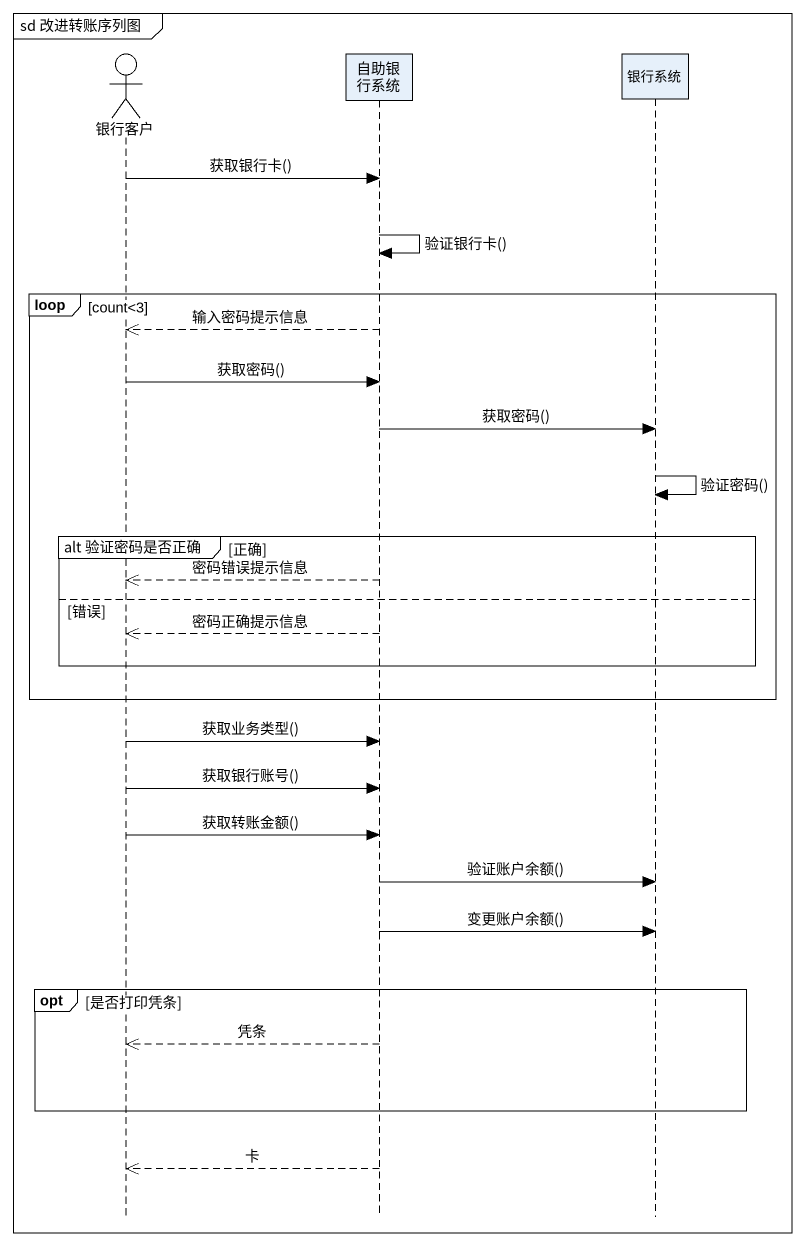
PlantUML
@startuml
mainframe sd 改进转账序列图
hide footbox
actor 银行客户
participant 自助银行系统
participant 银行系统

银行客户 -> 自助银行系统 : 获取银行卡()
自助银行系统 -> 自助银行系统 : 验证银行卡()
loop count<3
  自助银行系统 -->> 银行客户 : 输入密码提示信息
  银行客户 -> 自助银行系统 : 获取密码()
  自助银行系统 -> 银行系统 : 获取密码()
  银行系统 -> 银行系统 : 验证密码()
  group alt 验证密码是否正确 [正确]
    自助银行系统 -->> 银行客户 : 密码错误提示信息
  else 错误
    自助银行系统 -->> 银行客户 : 密码正确提示信息
  end
end
银行客户 -> 自助银行系统 : 获取业务类型()
银行客户 -> 自助银行系统 : 获取银行账号()
银行客户 -> 自助银行系统 : 获取转账金额()
自助银行系统 -> 银行系统 : 验证账户余额()
自助银行系统 -> 银行系统 : 变更账户余额()
opt 是否打印凭条
  自助银行系统 -->> 银行客户 : 凭条
end
自助银行系统 -->> 银行客户 : 卡
@enduml
